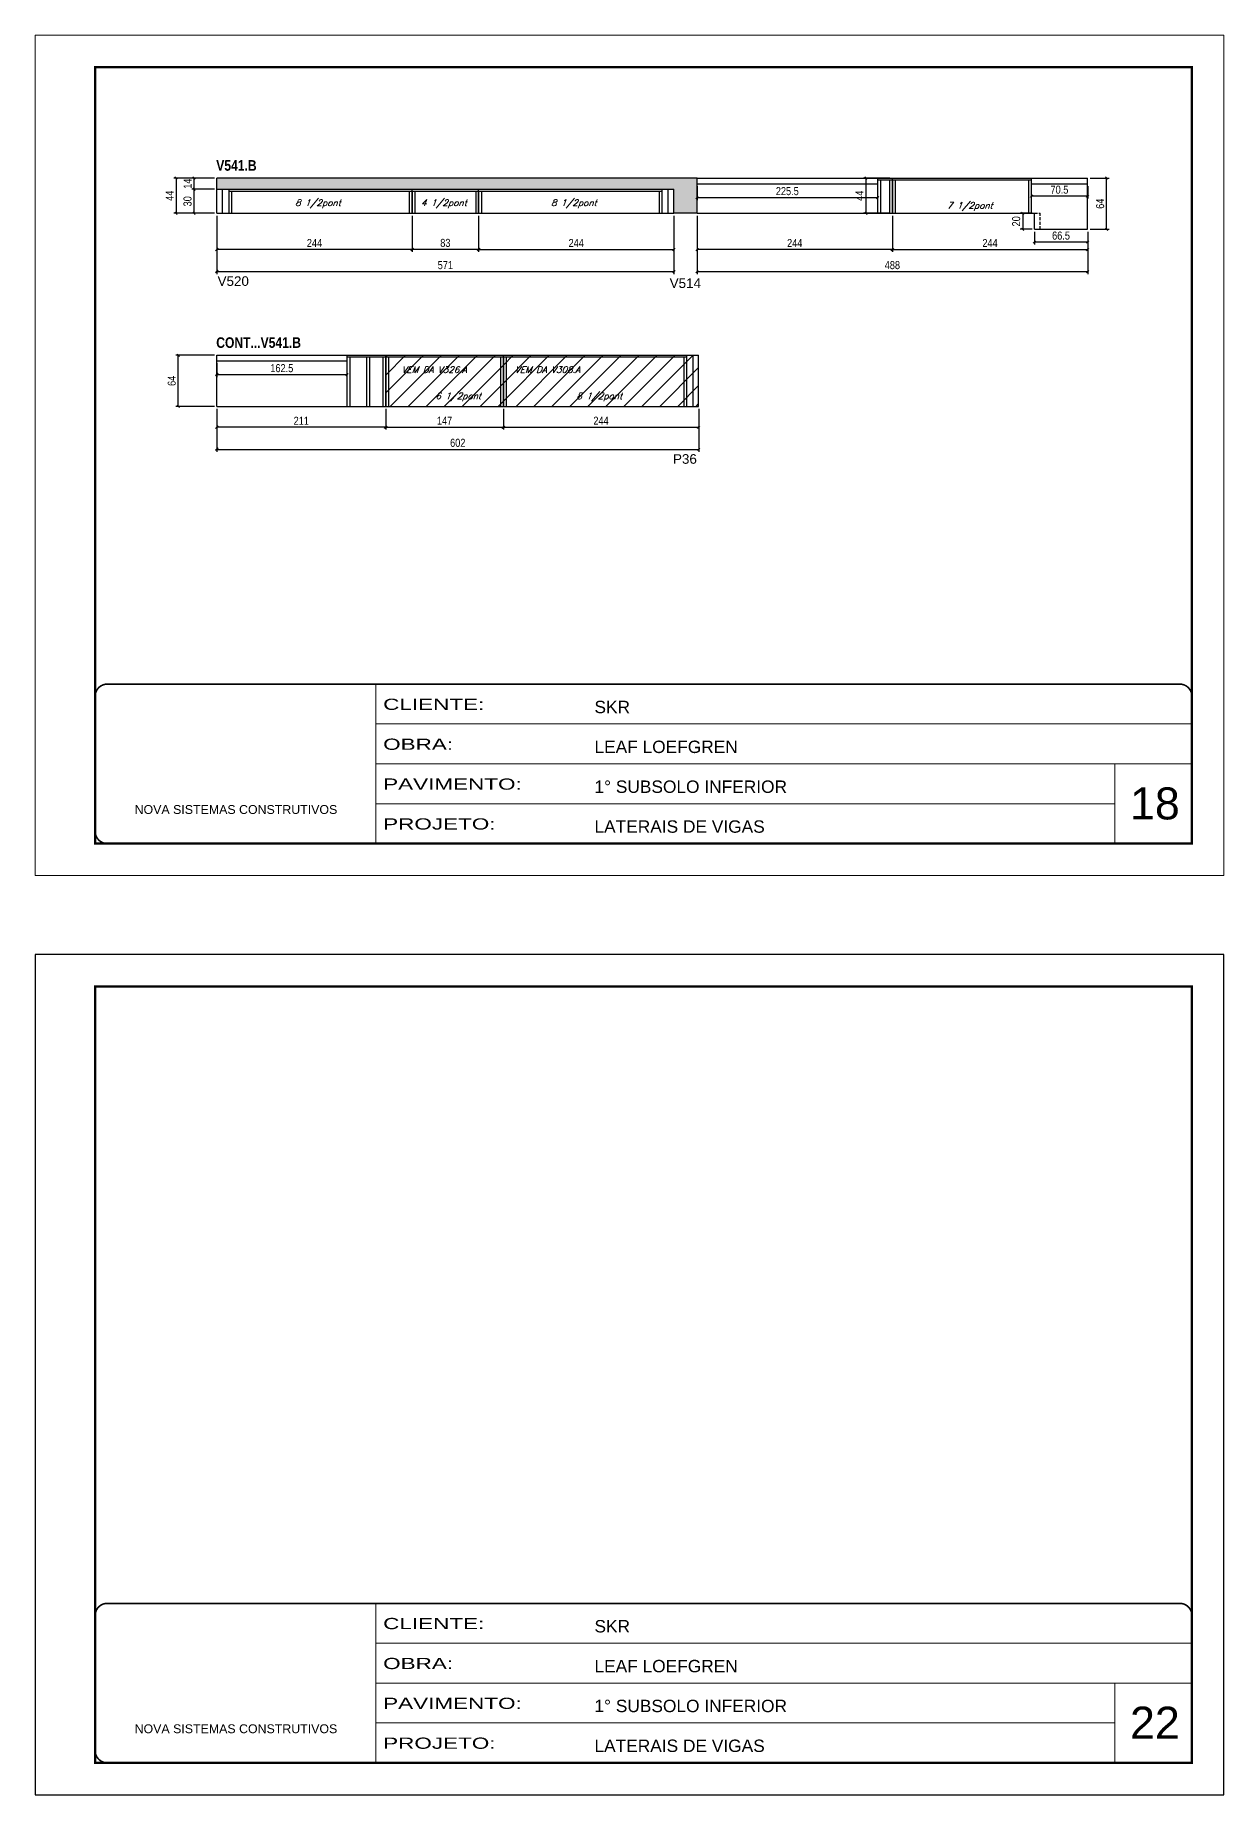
# Model space of a CAD drawing. Extents: x 3309 to 9590, y -2522 to 14608.
# Drawn here: x 4908 to 6393, y 7815 to 10014 of the extents above; entities that cross this region are included whole.
import ezdxf

# ---------------------------------------------------------------- set-up
doc = ezdxf.new("R2010")
doc.units = 0
for name, pattern in [('CONTINUO', [0]), ('DASHED', [0.75, 0.5, -0.25]), ('HIDDEN', [0.375, 0.25, -0.125])]:
    doc.linetypes.add(name, pattern=pattern)
for name, color, linetype in [('5', 5, 'Continuous'), ('COTA', 241, 'Continuous'), ('NOMENCLATURA', 7, 'Continuous'), ('Painéis', 200, 'Continuous'), ('SARR_2.2x7', 40, 'Continuous'), ('SARR_3.5x7', 81, 'Continuous'), ('texto', 7, 'Continuous')]:
    doc.layers.add(name, color=color, linetype=linetype)
for name, color, linetype, lineweight in [('CARIMBO', 255, 'Continuous', 9), ('Folhas', 255, 'Continuous', 9), ('Hachura', 251, 'Continuous', 9), ('SARRAFO DE PRESSAO', 251, 'DASHED', 9)]:
    doc.layers.add(name, color=color, linetype=linetype, lineweight=lineweight)
doc.layers.add('Laje_Perimetro', color=7, linetype='Continuous', plot=False)
doc.styles.add('ARIAL', font='arial.ttf')
doc.styles.add('COTA TECNICA', font='techl___.ttf', dxfattribs={"height": 10})
doc.styles.add('Romans', font='romans.shx')
doc.styles.get("Standard").update_dxf_attribs({"font": 'arial.ttf'})
doc.styles.add('TECNICA', font='techb___.ttf', dxfattribs={"height": 10})
doc.styles.add('Tecnologia', font='')
doc.styles.get('Tecnologia').set_extended_font_data('Forgotten Futurist')
doc.dimstyles.new('PAINEL', dxfattribs={"dimtxt": 10, "dimasz": 3, "dimexe": 3, "dimexo": 3, "dimgap": 3, "dimtad": 1, "dimdec": 1, "dimzin": 12, "dimdsep": 46, "dimtxsty": 'COTA TECNICA', "dimblk1": 'OBLIQUE', "dimblk2": 'OBLIQUE', "dimsah": 1, "dimcen": 0.9, "dimclrd": 4, "dimclre": 4, "dimclrt": 240, "dimadec": 1, "dimazin": 3, "dimtfac": 1, "dimtdec": 1, "dimtmove": 0, "dimatfit": 3, "dimfxl": 1, "dimtolj": 1, "dimtzin": 12, "dimarcsym": 0})

# ---------------------------------------------------------------- blocks, each defined once
blk = doc.blocks.new('9999999999')
at = {"color": 30, "linetype": 'CONTINUO'}
for p, q in [((98564.6, 34230.2), (98564.6, 34429.4)), ((98564.6, 34379.6), (99584, 34379.6)), ((98564.6, 34329.8), (99488, 34329.8)), ((99584, 34329.8), (99488, 34329.8)), ((99488, 34329.8), (99488, 34230.2)), ((98564.6, 34280), (99488, 34280))]:
    blk.add_line(p, q, dxfattribs=at)
at = {"color": 30, "linetype": 'CONTINUO', "const_width": 2}
blk.add_lwpolyline([(99584, 34230.2), (99584, 34414.4, 0.414214), (99569, 34429.4), (98229, 34429.4, 0.414214), (98214, 34414.4), (98214, 34245.2, 0.414214), (98229, 34230.2), (99584, 34230.2)], format="xyb", dxfattribs=at)
at = {"layer": 'Folhas'}
blk.add_lwpolyline([(98139, 34190.2), (99624, 34190.2), (99624, 35240.2), (98139, 35240.2)], close=True, dxfattribs=at)
at = {"layer": 'Folhas', "color": 30, "const_width": 3}
blk.add_lwpolyline([(98214, 34230.2), (99584, 34230.2), (99584, 35200.2), (98214, 35200.2)], close=True, dxfattribs=at)
at = {"color": 7, "linetype": 'Continuous', "ltscale": 5, "style": 'ARIAL'}
for s, height, p in [('SKR', 15.48, (98837.7, 34393.1)), ('LEAF LOEFGREN', 15.483, (98837.7, 34343.3)), ('1° SUBSOLO INFERIOR', 15.483, (98837.7, 34293.5)), ('NOVA SISTEMAS CONSTRUTIVOS', 11.059, (98263.2, 34267.2)), ('LATERAIS DE VIGAS', 15.483, (98837.7, 34243.7))]:
    blk.add_text(s, height=height, dxfattribs=at).set_placement(p)
at = {"layer": 'Folhas', "color": 7, "style": 'Tecnologia', "width": 1.5}
for s, p in [('CLIENTE:', (98573.7, 34397.2)), ('OBRA:', (98573.7, 34347.3)), ('PAVIMENTO:', (98573.7, 34297.5)), ('PROJETO:', (98573.7, 34247.7))]:
    blk.add_text(s, height=14, dxfattribs=at).set_placement(p)
blk = doc.blocks.new('_Oblique')
at = {"color": 0, "linetype": 'ByBlock', "lineweight": -2}
blk.add_line((-0.5, -0.5), (0.5, 0.5), dxfattribs=at)
blk = doc.blocks.new('*D389')
at = {"layer": 'COTA', "color": 4, "linetype": 'ByBlock', "lineweight": -2, "transparency": 16777216}
for p, q in [((5978.8, 9788), (5978.8, 9742.8)), ((6222.8, 9768), (6222.8, 9742.8)), ((5978.8, 9745.8), (6222.8, 9745.8))]:
    blk.add_line(p, q, dxfattribs=at)
at = {"layer": 'Defpoints', "color": 0, "linetype": 'ByBlock', "transparency": 16777216}
for p in [(5978.8, 9791), (6222.8, 9771), (6222.8, 9745.8)]:
    blk.add_point(p, dxfattribs=at)
at = {"layer": 'COTA', "color": 4, "linetype": 'ByBlock', "lineweight": -2, "transparency": 16777216, "xscale": 3, "yscale": 3, "zscale": 3, "rotation": 180}
blk.add_blockref('_Oblique', (5978.8, 9745.8), dxfattribs=at)
at = {"layer": 'COTA', "color": 4, "linetype": 'ByBlock', "lineweight": -2, "transparency": 16777216, "xscale": 3, "yscale": 3, "zscale": 3}
blk.add_blockref('_Oblique', (6222.8, 9745.8), dxfattribs=at)
at = {"layer": 'COTA', "color": 240, "linetype": 'ByBlock', "transparency": 16777216, "insert": (6100.8, 9753.9), "char_height": 10, "attachment_point": 5, "style": 'COTA TECNICA'}
blk.add_mtext('\\A1;244', dxfattribs=at)
blk = doc.blocks.new('*D395')
at = {"layer": 'COTA', "color": 4, "linetype": 'ByBlock', "lineweight": -2, "transparency": 16777216}
for p, q in [((5734.8, 9788), (5734.8, 9715.1)), ((6222.8, 9768), (6222.8, 9715.1)), ((5734.8, 9718.1), (6222.8, 9718.1))]:
    blk.add_line(p, q, dxfattribs=at)
at = {"layer": 'Defpoints', "color": 0, "linetype": 'ByBlock', "transparency": 16777216}
for p in [(5734.8, 9791), (6222.8, 9771), (6222.8, 9718.1)]:
    blk.add_point(p, dxfattribs=at)
at = {"layer": 'COTA', "color": 4, "linetype": 'ByBlock', "lineweight": -2, "transparency": 16777216, "xscale": 3, "yscale": 3, "zscale": 3, "rotation": 180}
blk.add_blockref('_Oblique', (5734.8, 9718.1), dxfattribs=at)
at = {"layer": 'COTA', "color": 4, "linetype": 'ByBlock', "lineweight": -2, "transparency": 16777216, "xscale": 3, "yscale": 3, "zscale": 3}
blk.add_blockref('_Oblique', (6222.8, 9718.1), dxfattribs=at)
at = {"layer": 'COTA', "color": 240, "linetype": 'ByBlock', "transparency": 16777216, "insert": (5978.8, 9726.2), "char_height": 10, "attachment_point": 5, "style": 'COTA TECNICA'}
blk.add_mtext('\\A1;488', dxfattribs=at)
blk = doc.blocks.new('*D387')
at = {"layer": 'COTA', "color": 4, "lineweight": -2, "transparency": 16777216}
for p, q in [((6225.8, 9835), (6249.5, 9835)), ((6246.5, 9771), (6246.5, 9835)), ((6225.8, 9771), (6249.5, 9771))]:
    blk.add_line(p, q, dxfattribs=at)
at = {"layer": 'Defpoints', "color": 0, "transparency": 16777216}
for p in [(6222.8, 9835), (6246.5, 9835), (6222.8, 9771)]:
    blk.add_point(p, dxfattribs=at)
at = {"layer": 'COTA', "color": 4, "lineweight": -2, "transparency": 16777216, "xscale": 3, "yscale": 3, "zscale": 3}
for p, rotation in [((6246.5, 9835), 90), ((6246.5, 9771), 270)]:
    blk.add_blockref('_Oblique', p, dxfattribs=dict(at, rotation=rotation))
at = {"layer": 'COTA', "color": 240, "transparency": 16777216, "insert": (6238.4, 9803), "char_height": 10, "attachment_point": 5, "rotation": 90, "style": 'COTA TECNICA'}
blk.add_mtext('\\A1;64', dxfattribs=at)
blk = doc.blocks.new('*D388')
at = {"layer": 'COTA', "color": 4, "lineweight": -2, "transparency": 16777216}
for p, q in [((5734.8, 9788), (5734.8, 9742.8)), ((5978.8, 9788), (5978.8, 9742.8)), ((5978.8, 9745.8), (5734.8, 9745.8))]:
    blk.add_line(p, q, dxfattribs=at)
at = {"layer": 'Defpoints', "color": 0, "transparency": 16777216}
for p in [(5734.8, 9791, 0), (5978.8, 9791, 0), (5734.8, 9745.8)]:
    blk.add_point(p, dxfattribs=at)
at = {"layer": 'COTA', "color": 4, "lineweight": -2, "transparency": 16777216, "xscale": 3, "yscale": 3, "zscale": 3, "rotation": 180}
blk.add_blockref('_Oblique', (5734.8, 9745.8), dxfattribs=at)
at = {"layer": 'COTA', "color": 4, "lineweight": -2, "transparency": 16777216, "xscale": 3, "yscale": 3, "zscale": 3}
blk.add_blockref('_Oblique', (5978.8, 9745.8), dxfattribs=at)
at = {"layer": 'COTA', "color": 240, "transparency": 16777216, "insert": (5856.8, 9753.9), "char_height": 10, "attachment_point": 5, "style": 'COTA TECNICA'}
blk.add_mtext('\\A1;244', dxfattribs=at)
blk = doc.blocks.new('*D394')
at = {"layer": 'COTA', "color": 4, "lineweight": -2, "transparency": 16777216}
for p, q in [((5734.8, 9825), (5734.8, 9807.6)), ((5734.8, 9810.6), (5960.3, 9810.6)), ((5960.3, 9825), (5960.3, 9807.6))]:
    blk.add_line(p, q, dxfattribs=at)
at = {"layer": 'Defpoints', "color": 0, "transparency": 16777216}
for p in [(5734.8, 9828, 0), (5960.3, 9828, 0), (5960.3, 9810.6)]:
    blk.add_point(p, dxfattribs=at)
at = {"layer": 'COTA', "color": 4, "lineweight": -2, "transparency": 16777216, "xscale": 3, "yscale": 3, "zscale": 3, "rotation": 180}
blk.add_blockref('_Oblique', (5734.8, 9810.6), dxfattribs=at)
at = {"layer": 'COTA', "color": 4, "lineweight": -2, "transparency": 16777216, "xscale": 3, "yscale": 3, "zscale": 3}
blk.add_blockref('_Oblique', (5960.3, 9810.6), dxfattribs=at)
at = {"layer": 'COTA', "color": 240, "transparency": 16777216, "insert": (5847.5, 9818.7), "char_height": 10, "attachment_point": 5, "style": 'COTA TECNICA'}
blk.add_mtext('\\A1;225.5', dxfattribs=at)
blk = doc.blocks.new('*D384')
at = {"layer": 'COTA', "color": 4, "linetype": 'ByBlock', "lineweight": -2, "transparency": 16777216}
for p, q in [((5461.8, 9788), (5461.8, 9742.8)), ((5705.8, 9788), (5705.8, 9742.8)), ((5461.8, 9745.8), (5705.8, 9745.8))]:
    blk.add_line(p, q, dxfattribs=at)
at = {"layer": 'Defpoints', "color": 0, "linetype": 'ByBlock', "transparency": 16777216}
for p in [(5461.8, 9791), (5705.8, 9791), (5705.8, 9745.8)]:
    blk.add_point(p, dxfattribs=at)
at = {"layer": 'COTA', "color": 4, "linetype": 'ByBlock', "lineweight": -2, "transparency": 16777216, "xscale": 3, "yscale": 3, "zscale": 3, "rotation": 180}
blk.add_blockref('_Oblique', (5461.8, 9745.8), dxfattribs=at)
at = {"layer": 'COTA', "color": 4, "linetype": 'ByBlock', "lineweight": -2, "transparency": 16777216, "xscale": 3, "yscale": 3, "zscale": 3}
blk.add_blockref('_Oblique', (5705.8, 9745.8), dxfattribs=at)
at = {"layer": 'COTA', "color": 240, "linetype": 'ByBlock', "transparency": 16777216, "insert": (5583.8, 9753.9), "char_height": 10, "attachment_point": 5, "style": 'COTA TECNICA'}
blk.add_mtext('\\A1;244', dxfattribs=at)
blk = doc.blocks.new('*D390')
at = {"layer": 'COTA', "color": 4, "linetype": 'ByBlock', "lineweight": -2, "transparency": 16777216}
for p, q in [((5134.8, 9788), (5134.8, 9715.1)), ((5705.8, 9788), (5705.8, 9715.1)), ((5134.8, 9718.1), (5705.8, 9718.1))]:
    blk.add_line(p, q, dxfattribs=at)
at = {"layer": 'Defpoints', "color": 0, "linetype": 'ByBlock', "transparency": 16777216}
for p in [(5134.8, 9791), (5705.8, 9791), (5705.8, 9718.1)]:
    blk.add_point(p, dxfattribs=at)
at = {"layer": 'COTA', "color": 4, "linetype": 'ByBlock', "lineweight": -2, "transparency": 16777216, "xscale": 3, "yscale": 3, "zscale": 3, "rotation": 180}
blk.add_blockref('_Oblique', (5134.8, 9718.1), dxfattribs=at)
at = {"layer": 'COTA', "color": 4, "linetype": 'ByBlock', "lineweight": -2, "transparency": 16777216, "xscale": 3, "yscale": 3, "zscale": 3}
blk.add_blockref('_Oblique', (5705.8, 9718.1), dxfattribs=at)
at = {"layer": 'COTA', "color": 240, "linetype": 'ByBlock', "transparency": 16777216, "insert": (5420.3, 9726.2), "char_height": 10, "attachment_point": 5, "style": 'COTA TECNICA'}
blk.add_mtext('\\A1;571', dxfattribs=at)
blk = doc.blocks.new('*D391')
at = {"layer": 'COTA', "color": 4, "lineweight": -2, "transparency": 16777216}
for p, q in [((5131.8, 9821), (5103.4, 9821)), ((5106.4, 9791), (5106.4, 9821)), ((5131.8, 9791), (5103.4, 9791))]:
    blk.add_line(p, q, dxfattribs=at)
at = {"layer": 'Defpoints', "color": 0, "transparency": 16777216}
for p in [(5106.4, 9821), (5134.8, 9821), (5134.8, 9791)]:
    blk.add_point(p, dxfattribs=at)
at = {"layer": 'COTA', "color": 4, "lineweight": -2, "transparency": 16777216, "xscale": 3, "yscale": 3, "zscale": 3}
for p, rotation in [((5106.4, 9821), 90), ((5106.4, 9791), 270)]:
    blk.add_blockref('_Oblique', p, dxfattribs=dict(at, rotation=rotation))
at = {"layer": 'COTA', "color": 240, "transparency": 16777216, "insert": (5098.2, 9806), "char_height": 10, "attachment_point": 5, "rotation": 90, "style": 'COTA TECNICA'}
blk.add_mtext('\\A1;30', dxfattribs=at)
blk = doc.blocks.new('*D385')
at = {"layer": 'COTA', "color": 4, "lineweight": -2, "transparency": 16777216}
for p, q in [((5134.8, 9788), (5134.8, 9742.8)), ((5378.8, 9788), (5378.8, 9742.8)), ((5378.8, 9745.8), (5134.8, 9745.8))]:
    blk.add_line(p, q, dxfattribs=at)
at = {"layer": 'Defpoints', "color": 0, "transparency": 16777216}
for p in [(5134.8, 9791, 0), (5378.8, 9791, 0), (5134.8, 9745.8)]:
    blk.add_point(p, dxfattribs=at)
at = {"layer": 'COTA', "color": 4, "lineweight": -2, "transparency": 16777216, "xscale": 3, "yscale": 3, "zscale": 3, "rotation": 180}
blk.add_blockref('_Oblique', (5134.8, 9745.8), dxfattribs=at)
at = {"layer": 'COTA', "color": 4, "lineweight": -2, "transparency": 16777216, "xscale": 3, "yscale": 3, "zscale": 3}
blk.add_blockref('_Oblique', (5378.8, 9745.8), dxfattribs=at)
at = {"layer": 'COTA', "color": 240, "transparency": 16777216, "insert": (5256.8, 9753.9), "char_height": 10, "attachment_point": 5, "style": 'COTA TECNICA'}
blk.add_mtext('\\A1;244', dxfattribs=at)
blk = doc.blocks.new('*D392')
at = {"layer": 'COTA', "color": 4, "lineweight": -2, "transparency": 16777216}
for p, q in [((5131.8, 9835), (5103.4, 9835)), ((5106.4, 9821), (5106.4, 9835)), ((5131.8, 9821), (5103.4, 9821))]:
    blk.add_line(p, q, dxfattribs=at)
at = {"layer": 'Defpoints', "color": 0, "transparency": 16777216}
for p in [(5106.4, 9835), (5134.8, 9835, 0), (5134.8, 9821, 0)]:
    blk.add_point(p, dxfattribs=at)
at = {"layer": 'COTA', "color": 4, "lineweight": -2, "transparency": 16777216, "xscale": 3, "yscale": 3, "zscale": 3}
for p, rotation in [((5106.4, 9835), 90), ((5106.4, 9821), 270)]:
    blk.add_blockref('_Oblique', p, dxfattribs=dict(at, rotation=rotation))
at = {"layer": 'COTA', "color": 240, "transparency": 16777216, "insert": (5098.3, 9828), "char_height": 10, "attachment_point": 5, "rotation": 90, "style": 'COTA TECNICA'}
blk.add_mtext('\\A1;14', dxfattribs=at)
blk = doc.blocks.new('*D386')
at = {"layer": 'COTA', "color": 4, "lineweight": -2, "transparency": 16777216}
for p, q in [((5131.8, 9835), (5080.9, 9835)), ((5083.9, 9835), (5083.9, 9791)), ((5131.8, 9791), (5080.9, 9791))]:
    blk.add_line(p, q, dxfattribs=at)
at = {"layer": 'Defpoints', "color": 0, "transparency": 16777216}
for p in [(5134.8, 9835, 0), (5083.9, 9791), (5134.8, 9791, 0)]:
    blk.add_point(p, dxfattribs=at)
at = {"layer": 'COTA', "color": 4, "lineweight": -2, "transparency": 16777216, "xscale": 3, "yscale": 3, "zscale": 3}
for p, rotation in [((5083.9, 9835), 90), ((5083.9, 9791), 270)]:
    blk.add_blockref('_Oblique', p, dxfattribs=dict(at, rotation=rotation))
at = {"layer": 'COTA', "color": 240, "transparency": 16777216, "insert": (5075.8, 9813), "char_height": 10, "attachment_point": 5, "rotation": 90, "style": 'COTA TECNICA'}
blk.add_mtext('\\A1;44', dxfattribs=at)
blk = doc.blocks.new('*D393')
at = {"layer": 'COTA', "color": 4, "lineweight": -2, "transparency": 16777216}
for p, q in [((5378.8, 9788), (5378.8, 9742.8)), ((5461.8, 9788), (5461.8, 9742.8)), ((5461.8, 9745.8), (5378.8, 9745.8))]:
    blk.add_line(p, q, dxfattribs=at)
at = {"layer": 'Defpoints', "color": 0, "transparency": 16777216}
for p in [(5378.8, 9791), (5461.8, 9791), (5378.8, 9745.8)]:
    blk.add_point(p, dxfattribs=at)
at = {"layer": 'COTA', "color": 4, "lineweight": -2, "transparency": 16777216, "xscale": 3, "yscale": 3, "zscale": 3, "rotation": 180}
blk.add_blockref('_Oblique', (5378.8, 9745.8), dxfattribs=at)
at = {"layer": 'COTA', "color": 4, "lineweight": -2, "transparency": 16777216, "xscale": 3, "yscale": 3, "zscale": 3}
blk.add_blockref('_Oblique', (5461.8, 9745.8), dxfattribs=at)
at = {"layer": 'COTA', "color": 240, "transparency": 16777216, "insert": (5420.3, 9754), "char_height": 10, "attachment_point": 5, "style": 'COTA TECNICA'}
blk.add_mtext('\\A1;83', dxfattribs=at)
blk = doc.blocks.new('*D396')
at = {"layer": 'COTA', "color": 4, "lineweight": -2, "transparency": 16777216}
for p, q in [((6152.3, 9825), (6152.3, 9809.4)), ((6222.8, 9812.4), (6152.3, 9812.4)), ((6222.8, 9825), (6222.8, 9809.4))]:
    blk.add_line(p, q, dxfattribs=at)
at = {"layer": 'Defpoints', "color": 0, "transparency": 16777216}
for p in [(6152.3, 9828, 0), (6222.8, 9828, 0), (6152.3, 9812.4)]:
    blk.add_point(p, dxfattribs=at)
at = {"layer": 'COTA', "color": 4, "lineweight": -2, "transparency": 16777216, "xscale": 3, "yscale": 3, "zscale": 3, "rotation": 180}
blk.add_blockref('_Oblique', (6152.3, 9812.4), dxfattribs=at)
at = {"layer": 'COTA', "color": 4, "lineweight": -2, "transparency": 16777216, "xscale": 3, "yscale": 3, "zscale": 3}
blk.add_blockref('_Oblique', (6222.8, 9812.4), dxfattribs=at)
at = {"layer": 'COTA', "color": 240, "transparency": 16777216, "insert": (6187.5, 9820.5), "char_height": 10, "attachment_point": 5, "style": 'COTA TECNICA'}
blk.add_mtext('\\A1;70.5', dxfattribs=at)
blk = doc.blocks.new('*D397')
at = {"layer": 'COTA', "color": 4, "linetype": 'ByBlock', "lineweight": -2, "transparency": 16777216}
for p, q in [((5492.8, 9546.7), (5492.8, 9520.8)), ((5736.8, 9546.7), (5736.8, 9520.8)), ((5492.8, 9523.8), (5736.8, 9523.8))]:
    blk.add_line(p, q, dxfattribs=at)
at = {"layer": 'Defpoints', "color": 0, "linetype": 'ByBlock', "transparency": 16777216}
for p in [(5492.8, 9549.7), (5736.8, 9549.7), (5736.8, 9523.8)]:
    blk.add_point(p, dxfattribs=at)
at = {"layer": 'COTA', "color": 4, "linetype": 'ByBlock', "lineweight": -2, "transparency": 16777216, "xscale": 3, "yscale": 3, "zscale": 3, "rotation": 180}
blk.add_blockref('_Oblique', (5492.8, 9523.8), dxfattribs=at)
at = {"layer": 'COTA', "color": 4, "linetype": 'ByBlock', "lineweight": -2, "transparency": 16777216, "xscale": 3, "yscale": 3, "zscale": 3}
blk.add_blockref('_Oblique', (5736.8, 9523.8), dxfattribs=at)
at = {"layer": 'COTA', "color": 240, "linetype": 'ByBlock', "transparency": 16777216, "insert": (5614.8, 9531.9), "char_height": 10, "attachment_point": 5, "style": 'COTA TECNICA'}
blk.add_mtext('\\A1;244', dxfattribs=at)
blk = doc.blocks.new('*D399')
at = {"layer": 'COTA', "color": 4, "linetype": 'ByBlock', "lineweight": -2, "transparency": 16777216}
for p, q in [((5134.8, 9546.7), (5134.8, 9493.1)), ((5736.8, 9546.7), (5736.8, 9493.1)), ((5134.8, 9496.1), (5736.8, 9496.1))]:
    blk.add_line(p, q, dxfattribs=at)
at = {"layer": 'Defpoints', "color": 0, "linetype": 'ByBlock', "transparency": 16777216}
for p in [(5134.8, 9549.7), (5736.8, 9549.7), (5736.8, 9496.1)]:
    blk.add_point(p, dxfattribs=at)
at = {"layer": 'COTA', "color": 4, "linetype": 'ByBlock', "lineweight": -2, "transparency": 16777216, "xscale": 3, "yscale": 3, "zscale": 3, "rotation": 180}
blk.add_blockref('_Oblique', (5134.8, 9496.1), dxfattribs=at)
at = {"layer": 'COTA', "color": 4, "linetype": 'ByBlock', "lineweight": -2, "transparency": 16777216, "xscale": 3, "yscale": 3, "zscale": 3}
blk.add_blockref('_Oblique', (5736.8, 9496.1), dxfattribs=at)
at = {"layer": 'COTA', "color": 240, "linetype": 'ByBlock', "transparency": 16777216, "insert": (5435.8, 9504.2), "char_height": 10, "attachment_point": 5, "style": 'COTA TECNICA'}
blk.add_mtext('\\A1;602', dxfattribs=at)
blk = doc.blocks.new('*D400')
at = {"layer": 'COTA', "color": 4, "lineweight": -2, "transparency": 16777216}
for p, q in [((5131.8, 9613.7), (5083.6, 9613.7)), ((5086.6, 9549.7), (5086.6, 9613.7)), ((5131.8, 9549.7), (5083.6, 9549.7))]:
    blk.add_line(p, q, dxfattribs=at)
at = {"layer": 'Defpoints', "color": 0, "transparency": 16777216}
for p in [(5086.6, 9613.7), (5134.8, 9613.7), (5134.8, 9549.7)]:
    blk.add_point(p, dxfattribs=at)
at = {"layer": 'COTA', "color": 4, "lineweight": -2, "transparency": 16777216, "xscale": 3, "yscale": 3, "zscale": 3}
for p, rotation in [((5086.6, 9613.7), 90), ((5086.6, 9549.7), 270)]:
    blk.add_blockref('_Oblique', p, dxfattribs=dict(at, rotation=rotation))
at = {"layer": 'COTA', "color": 240, "transparency": 16777216, "insert": (5078.5, 9581.7), "char_height": 10, "attachment_point": 5, "rotation": 90, "style": 'COTA TECNICA'}
blk.add_mtext('\\A1;64', dxfattribs=at)
blk = doc.blocks.new('*D398')
at = {"layer": 'COTA', "color": 4, "lineweight": -2, "transparency": 16777216}
for p, q in [((5134.8, 9546.7), (5134.8, 9520.8)), ((5345.8, 9546.7), (5345.8, 9520.8)), ((5345.8, 9523.8), (5134.8, 9523.8))]:
    blk.add_line(p, q, dxfattribs=at)
at = {"layer": 'Defpoints', "color": 0, "transparency": 16777216}
for p in [(5134.8, 9549.7, 0), (5345.8, 9549.7, 0), (5134.8, 9523.8)]:
    blk.add_point(p, dxfattribs=at)
at = {"layer": 'COTA', "color": 4, "lineweight": -2, "transparency": 16777216, "xscale": 3, "yscale": 3, "zscale": 3, "rotation": 180}
blk.add_blockref('_Oblique', (5134.8, 9523.8), dxfattribs=at)
at = {"layer": 'COTA', "color": 4, "lineweight": -2, "transparency": 16777216, "xscale": 3, "yscale": 3, "zscale": 3}
blk.add_blockref('_Oblique', (5345.8, 9523.8), dxfattribs=at)
at = {"layer": 'COTA', "color": 240, "transparency": 16777216, "insert": (5240.3, 9531.8), "char_height": 10, "attachment_point": 5, "style": 'COTA TECNICA'}
blk.add_mtext('\\A1;211', dxfattribs=at)
blk = doc.blocks.new('*D401')
at = {"layer": 'COTA', "color": 4, "lineweight": -2, "transparency": 16777216}
for p, q in [((5134.8, 9603.7), (5134.8, 9586.3)), ((5297.3, 9589.3), (5134.8, 9589.3)), ((5297.3, 9603.7), (5297.3, 9586.3))]:
    blk.add_line(p, q, dxfattribs=at)
at = {"layer": 'Defpoints', "color": 0, "transparency": 16777216}
for p in [(5134.8, 9606.7), (5134.8, 9589.3), (5297.3, 9606.7)]:
    blk.add_point(p, dxfattribs=at)
at = {"layer": 'COTA', "color": 4, "lineweight": -2, "transparency": 16777216, "xscale": 3, "yscale": 3, "zscale": 3, "rotation": 180}
blk.add_blockref('_Oblique', (5134.8, 9589.3), dxfattribs=at)
at = {"layer": 'COTA', "color": 4, "lineweight": -2, "transparency": 16777216, "xscale": 3, "yscale": 3, "zscale": 3}
blk.add_blockref('_Oblique', (5297.3, 9589.3), dxfattribs=at)
at = {"layer": 'COTA', "color": 240, "transparency": 16777216, "insert": (5216, 9597.5), "char_height": 10, "attachment_point": 5, "style": 'COTA TECNICA'}
blk.add_mtext('\\A1;162.5', dxfattribs=at)
blk = doc.blocks.new('*D403')
at = {"layer": 'COTA', "color": 4, "lineweight": -2, "transparency": 16777216}
for p, q in [((5345.8, 9546.7), (5345.8, 9520.8)), ((5492.8, 9546.7), (5492.8, 9520.8)), ((5345.8, 9523.8), (5492.8, 9523.8))]:
    blk.add_line(p, q, dxfattribs=at)
at = {"layer": 'Defpoints', "color": 0, "transparency": 16777216}
for p in [(5345.8, 9549.7), (5492.8, 9549.7), (5492.8, 9523.8)]:
    blk.add_point(p, dxfattribs=at)
at = {"layer": 'COTA', "color": 4, "lineweight": -2, "transparency": 16777216, "xscale": 3, "yscale": 3, "zscale": 3, "rotation": 180}
blk.add_blockref('_Oblique', (5345.8, 9523.8), dxfattribs=at)
at = {"layer": 'COTA', "color": 4, "lineweight": -2, "transparency": 16777216, "xscale": 3, "yscale": 3, "zscale": 3}
blk.add_blockref('_Oblique', (5492.8, 9523.8), dxfattribs=at)
at = {"layer": 'COTA', "color": 240, "transparency": 16777216, "insert": (5419.3, 9531.9), "char_height": 10, "attachment_point": 5, "style": 'COTA TECNICA'}
blk.add_mtext('\\A1;147', dxfattribs=at)
blk = doc.blocks.new('*D404')
at = {"layer": 'COTA', "color": 4, "lineweight": -2, "transparency": 16777216}
for p, q in [((6153.3, 9791), (6138.6, 9791)), ((6141.6, 9791), (6141.6, 9771)), ((6153.3, 9771), (6138.6, 9771))]:
    blk.add_line(p, q, dxfattribs=at)
at = {"layer": 'Defpoints', "color": 0, "transparency": 16777216}
for p in [(6156.3, 9791), (6141.6, 9771), (6156.3, 9771)]:
    blk.add_point(p, dxfattribs=at)
at = {"layer": 'COTA', "color": 4, "lineweight": -2, "transparency": 16777216, "xscale": 3, "yscale": 3, "zscale": 3}
for p, rotation in [((6141.6, 9791), 90), ((6141.6, 9771), 270)]:
    blk.add_blockref('_Oblique', p, dxfattribs=dict(at, rotation=rotation))
at = {"layer": 'COTA', "color": 240, "transparency": 16777216, "insert": (6133.5, 9781), "char_height": 10, "attachment_point": 5, "rotation": 90, "style": 'COTA TECNICA'}
blk.add_mtext('\\A1;20', dxfattribs=at)
blk = doc.blocks.new('*D405')
at = {"layer": 'COTA', "color": 4, "lineweight": -2, "transparency": 16777216}
for p, q in [((6156.3, 9768), (6156.3, 9752)), ((6222.8, 9768), (6222.8, 9752)), ((6222.8, 9755), (6156.3, 9755))]:
    blk.add_line(p, q, dxfattribs=at)
at = {"layer": 'Defpoints', "color": 0, "transparency": 16777216}
for p in [(6156.3, 9771), (6222.8, 9771), (6156.3, 9755)]:
    blk.add_point(p, dxfattribs=at)
at = {"layer": 'COTA', "color": 4, "lineweight": -2, "transparency": 16777216, "xscale": 3, "yscale": 3, "zscale": 3, "rotation": 180}
blk.add_blockref('_Oblique', (6156.3, 9755), dxfattribs=at)
at = {"layer": 'COTA', "color": 4, "lineweight": -2, "transparency": 16777216, "xscale": 3, "yscale": 3, "zscale": 3}
blk.add_blockref('_Oblique', (6222.8, 9755), dxfattribs=at)
at = {"layer": 'COTA', "color": 240, "transparency": 16777216, "insert": (6189.5, 9763.1), "char_height": 10, "attachment_point": 5, "style": 'COTA TECNICA'}
blk.add_mtext('\\A1;66.5', dxfattribs=at)
blk = doc.blocks.new('*D406')
at = {"layer": 'COTA', "color": 4, "lineweight": -2, "transparency": 16777216}
for p, q in [((5975.8, 9835), (5942.8, 9835)), ((5945.8, 9835), (5945.8, 9791)), ((5975.8, 9791), (5942.8, 9791))]:
    blk.add_line(p, q, dxfattribs=at)
at = {"layer": 'Defpoints', "color": 0, "transparency": 16777216}
for p in [(5978.8, 9835), (5945.8, 9791), (5978.8, 9791)]:
    blk.add_point(p, dxfattribs=at)
at = {"layer": 'COTA', "color": 4, "lineweight": -2, "transparency": 16777216, "xscale": 3, "yscale": 3, "zscale": 3}
for p, rotation in [((5945.8, 9835), 90), ((5945.8, 9791), 270)]:
    blk.add_blockref('_Oblique', p, dxfattribs=dict(at, rotation=rotation))
at = {"layer": 'COTA', "color": 240, "transparency": 16777216, "insert": (5937.7, 9813), "char_height": 10, "attachment_point": 5, "rotation": 90, "style": 'COTA TECNICA'}
blk.add_mtext('\\A1;44', dxfattribs=at)

msp = doc.modelspace()

# ---------------------------------------------------------------- hatches: boundary and pattern name
at = {"layer": 'COTA'}
h = msp.add_hatch(dxfattribs=at)
h.set_pattern_fill('AR-CONC', color=256, scale=0.03)
h.paths.add_polyline_path([(5734.78, 9835.03), (5134.78, 9835.03), (5134.78, 9821.03), (5705.78, 9821.03), (5705.78, 9791.03), (5734.78, 9791.03)])
at = {"layer": 'Hachura'}
h = msp.add_hatch(dxfattribs=at)
h.set_pattern_fill('ANSI31', color=256, scale=5)
h.paths.add_polyline_path([(5492.78, 9613.7), (5345.78, 9613.7), (5345.78, 9549.7), (5492.78, 9549.7)])
h = msp.add_hatch(dxfattribs=at)
h.set_pattern_fill('ANSI31', color=256, scale=5)
h.paths.add_polyline_path([(5736.78, 9613.7), (5492.78, 9613.7), (5492.78, 9549.7), (5736.78, 9549.7)])

# ---------------------------------------------------------------- linework, layer by layer
at = {"layer": 'COTA'}
for p, q in [((5134.78, 9821.03), (5134.78, 9835.03)), ((5734.78, 9835.03), (5134.78, 9835.03)), ((5734.78, 9791.03), (5705.78, 9791.03))]:
    msp.add_line(p, q, dxfattribs=at)
at = {"layer": 'Laje_Perimetro'}
msp.add_lwpolyline([(6392.87, 8864.98), (4907.87, 8864.98), (4907.87, 7814.98), (6392.87, 7814.98)], close=True, dxfattribs=at)
at = {"layer": 'Painéis', "linetype": 'ByBlock'}
for p, q in [((5734.78, 9835.03), (6222.78, 9835.03)), ((5734.78, 9791.03), (5734.78, 9835.03)), ((5978.78, 9791.03), (5978.78, 9835.03)), ((6222.78, 9771.03), (6222.78, 9835.03)), ((5134.78, 9821.03), (5705.78, 9821.03)), ((5134.78, 9791.03), (5134.78, 9821.03)), ((5378.78, 9791.03), (5378.78, 9821.03)), ((5461.78, 9791.03), (5461.78, 9821.03)), ((5705.78, 9791.03), (5705.78, 9821.03)), ((5134.78, 9791.03), (5705.78, 9791.03)), ((5734.78, 9791.03), (6156.28, 9791.03)), ((6156.28, 9771.03), (6156.28, 9791.03)), ((6156.28, 9771.03), (6222.78, 9771.03)), ((5134.78, 9613.7), (5736.78, 9613.7)), ((5134.78, 9549.7), (5134.78, 9613.7)), ((5345.78, 9549.7), (5345.78, 9613.7)), ((5492.78, 9549.7), (5492.78, 9613.7)), ((5736.78, 9549.7), (5736.78, 9613.7)), ((5134.78, 9549.7), (5736.78, 9549.7))]:
    msp.add_line(p, q, dxfattribs=at)
at = {"layer": 'SARR_2.2x7', "linetype": 'Continuous'}
for p, q in [((5734.78, 9828.03), (5960.28, 9828.03)), ((5960.28, 9832.83), (5978.78, 9832.83)), ((5978.78, 9832.83), (5978.78, 9832.83)), ((5978.78, 9832.83), (6152.28, 9832.83)), ((6152.28, 9828.03), (6222.78, 9828.03)), ((5141.78, 9791.03), (5141.78, 9821.03)), ((5149.78, 9818.83), (5378.78, 9818.83)), ((5378.78, 9818.83), (5461.78, 9818.83)), ((5461.78, 9818.83), (5461.78, 9818.83)), ((5461.78, 9818.83), (5690.78, 9818.83)), ((5698.78, 9791.03), (5698.78, 9821.03)), ((5297.28, 9611.5), (5345.78, 9611.5)), ((5345.78, 9611.5), (5492.78, 9611.5)), ((5492.78, 9611.5), (5721.78, 9611.5)), ((5729.78, 9549.7), (5729.78, 9613.7)), ((5134.78, 9606.7), (5297.28, 9606.7))]:
    msp.add_line(p, q, dxfattribs=at)
at = {"layer": 'SARR_2.2x7', "linetype": 'HIDDEN', "ltscale": 15}
for p in [(6156.28, 9791.03), (6163.28, 9771.03)]:
    msp.add_line(p, (6163.28, 9791.03), dxfattribs=at)
at = {"layer": 'SARR_3.5x7'}
for p, q in [((5960.28, 9835.03), (5960.28, 9791.03)), ((5963.78, 9832.83), (5963.78, 9791.03)), ((5975.28, 9832.83), (5975.28, 9791.03)), ((5978.78, 9832.83), (5978.78, 9791.03)), ((5982.28, 9832.83), (5982.28, 9791.03)), ((6148.78, 9832.83), (6148.78, 9791.03)), ((6152.28, 9835.03), (6152.28, 9791.03)), ((5149.78, 9821.03), (5149.78, 9791.03)), ((5153.28, 9818.83), (5153.28, 9791.03)), ((5375.28, 9818.83), (5375.28, 9791.03)), ((5378.78, 9818.83), (5378.78, 9791.03)), ((5382.28, 9818.83), (5382.28, 9791.03)), ((5458.28, 9818.83), (5458.28, 9791.03)), ((5461.78, 9818.83), (5461.78, 9791.03)), ((5465.28, 9818.83), (5465.28, 9791.03)), ((5687.28, 9818.83), (5687.28, 9791.03)), ((5690.78, 9821.03), (5690.78, 9791.03)), ((5297.28, 9613.7), (5297.28, 9549.7)), ((5300.78, 9611.5), (5300.78, 9549.7)), ((5321.86, 9611.5), (5321.86, 9549.7)), ((5325.36, 9611.5), (5325.36, 9549.7)), ((5342.28, 9611.5), (5342.28, 9549.7)), ((5345.78, 9611.5), (5345.78, 9549.7)), ((5349.28, 9611.5), (5349.28, 9549.7)), ((5489.28, 9611.5), (5489.28, 9549.7)), ((5492.78, 9611.5), (5492.78, 9549.7)), ((5496.28, 9611.5), (5496.28, 9549.7)), ((5718.28, 9611.5), (5718.28, 9549.7)), ((5721.78, 9613.7), (5721.78, 9549.7))]:
    msp.add_line(p, q, dxfattribs=at)

# ---------------------------------------------------------------- block references
at = {"layer": 'SARRAFO DE PRESSAO', "color": 6, "linetype": 'ByBlock'}
for p in [(-93231.11, -25226.65), (-93231.11, -26375.22)]:
    msp.add_blockref('9999999999', p, dxfattribs=at)

# ---------------------------------------------------------------- texts
at = {"layer": '5', "linetype": 'Continuous'}
for s, p in [('V520', (5135.72, 9700.31)), ('V514', (5700.55, 9697.71)), ('P36', (5704.73, 9478.06))]:
    msp.add_text(s, height=12, rotation=359.99996, dxfattribs=at).set_placement(p)
at = {"layer": 'CARIMBO', "style": 'ARIAL'}
for s, p in [('18', (6275.73, 9033.7)), ('22', (6275.73, 7885.13))]:
    msp.add_text(s, height=40, dxfattribs=at).set_placement(p)
at = {"layer": 'NOMENCLATURA', "style": 'TECNICA'}
for s, p in [('V541.B', (5134.06, 9844.21)), ('CONT...V541.B', (5134.06, 9622.88))]:
    msp.add_text(s, height=13.2, dxfattribs=at).set_placement(p)
at = {"layer": 'texto', "color": 2, "char_height": 8, "attachment_point": 5, "style": 'Romans'}
for s, insert in [('{\\Q19;\\C256;8 1/2pont}', (5261.19, 9802.87)), ('{\\Q19;\\C256;4 1/2pont}', (5418.58, 9802.87)), ('{\\Q19;\\C256;8 1/2pont}', (5580.86, 9802.87)), ('{\\Q19;\\C256;7 1/2pont}', (6075.67, 9799.5)), ('{\\Q19;\\C256;VEM DA V326.A}', (5406.37, 9595.67)), ('{\\Q19;\\C256;VEM DA V308.A}', (5547.94, 9595.67)), ('{\\Q19;\\C256;6 1/2pont}', (5436.4, 9561.54)), ('{\\Q19;\\C256;8 1/2pont}', (5612.69, 9561.54))]:
    msp.add_mtext(s, dxfattribs=dict(at, insert=insert))

# ---------------------------------------------------------------- dimensions: what is measured, and where the dimension line sits
at = {"layer": 'COTA'}
for base, p1, p2, angle, picture, middle in [((5083.88, 9791.03, 0), (5134.78, 9835.03), (5134.78, 9791.03), 90, '*D386', (5075.81, 9813.03, 0)), ((5960.28, 9810.62, 0), (5734.78, 9828.03), (5960.28, 9828.03), 180, '*D394', (5847.53, 9818.73, 0)), ((5945.78, 9791.03), (5978.78, 9835.03), (5978.78, 9791.03), 90, '*D406', (5937.71, 9813.03)), ((6246.46, 9835.03), (6222.78, 9771.03), (6222.78, 9835.03), 90, '*D387', (6238.36, 9803.03)), ((5106.41, 9821.03), (5134.78, 9791.03), (5134.78, 9821.03), 90, '*D391', (5098.2, 9806.03)), ((5134.78, 9745.78, 0), (5378.78, 9791.03), (5134.78, 9791.03), 180, '*D385', (5256.78, 9753.85, 0)), ((5378.78, 9745.78), (5461.78, 9791.03), (5378.78, 9791.03), 180, '*D393', (5420.28, 9754.02)), ((5734.78, 9745.78, 0), (5978.78, 9791.03), (5734.78, 9791.03), 180, '*D388', (5856.78, 9753.85, 0)), ((5086.63, 9613.7), (5134.78, 9549.7), (5134.78, 9613.7), 90, '*D400', (5078.53, 9581.7)), ((5134.78, 9589.34), (5297.28, 9606.7), (5134.78, 9606.7), 180, '*D401', (5216.03, 9597.45)), ((5134.78, 9523.78, 0), (5345.78, 9549.7), (5134.78, 9549.7), 180, '*D398', (5240.28, 9531.84, 0))]:
    dim = msp.add_linear_dim(base=base, p1=p1, p2=p2, angle=angle, dimstyle='PAINEL', dxfattribs=at)
    dim.commit()
    dim.dimension.update_dxf_attribs({"geometry": picture, "text_midpoint": middle})
for base, p1, p2, picture, middle in [((5106.41, 9835.03, 0), (5134.78, 9821.03), (5134.78, 9835.03), '*D392', (5106.41, 9828.03, 0)), ((6141.64, 9771.03), (6156.28, 9791.03), (6156.28, 9771.03), '*D404', (6141.64, 9781.03))]:
    dim = msp.add_linear_dim(base=base, p1=p1, p2=p2, angle=90, dimstyle='PAINEL', dxfattribs=at)
    dim.commit()
    dim.dimension.update_dxf_attribs({"geometry": picture, "text_midpoint": middle, "dimtype": 160})
for base, p1, p2, picture, middle in [((6152.28, 9812.36, 0), (6222.78, 9828.03), (6152.28, 9828.03), '*D396', (6187.53, 9820.47, 0)), ((6156.28, 9754.96), (6222.78, 9771.03), (6156.28, 9771.03), '*D405', (6189.53, 9763.07)), ((5492.78, 9523.78), (5345.78, 9549.7), (5492.78, 9549.7), '*D403', (5419.28, 9531.86))]:
    dim = msp.add_linear_dim(base=base, p1=p1, p2=p2, dimstyle='PAINEL', dxfattribs=at)
    dim.commit()
    dim.dimension.update_dxf_attribs({"geometry": picture, "text_midpoint": middle})
at = {"layer": 'COTA', "linetype": 'ByBlock'}
for base, p1, p2, picture, middle in [((5705.78, 9718.07), (5134.78, 9791.03), (5705.78, 9791.03), '*D390', (5420.28, 9726.18)), ((6222.78, 9718.07), (5734.78, 9791.03), (6222.78, 9771.03), '*D395', (5978.78, 9726.16)), ((5736.78, 9496.07), (5134.78, 9549.7), (5736.78, 9549.7), '*D399', (5435.78, 9504.18))]:
    dim = msp.add_linear_dim(base=base, p1=p1, p2=p2, dimstyle='PAINEL', dxfattribs=at)
    dim.commit()
    dim.dimension.update_dxf_attribs({"geometry": picture, "text_midpoint": middle})
for base, p1, p2, picture, middle in [((5705.78, 9745.78), (5461.78, 9791.03), (5705.78, 9791.03), '*D384', (5583.78, 9753.85)), ((6222.78, 9745.78), (5978.78, 9791.03), (6222.78, 9771.03), '*D389', (6100.78, 9753.85)), ((5736.78, 9523.78), (5492.78, 9549.7), (5736.78, 9549.7), '*D397', (5614.78, 9531.86))]:
    dim = msp.add_linear_dim(base=base, p1=p1, p2=p2, dimstyle='PAINEL', override={"dimtmove": 1}, dxfattribs=at)
    dim.commit()
    dim.dimension.update_dxf_attribs({"geometry": picture, "text_midpoint": middle})

doc.saveas('drawing.dxf')
